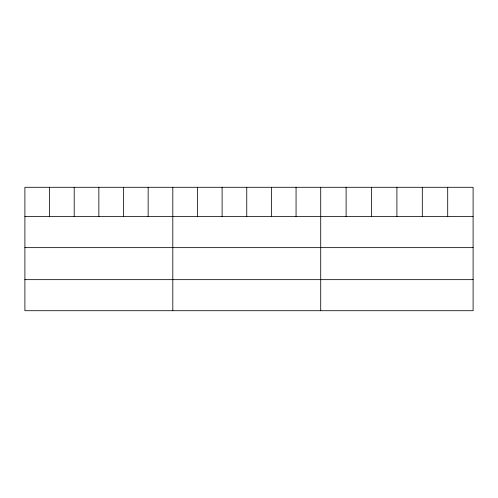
<?xml version="1.0" encoding="UTF-8"?>
<svg xmlns="http://www.w3.org/2000/svg" width="498" height="498" viewBox="0 0 498 498"><rect width="100%" height="100%" fill="white"/><g stroke="black" fill="none" stroke-linecap="round" stroke-linejoin="round"><path stroke-width="0.75" d="M473.1 216.58L473.1 310.715L24.9 310.715L24.9 187.285L473.1 187.285L473.1 216.58L24.9 216.58M24.9 247.643L473.1 247.643M24.9 279.652L473.1 279.652M447.702 187.285L447.702 216.58M422.304 187.285L422.304 216.58M396.906 187.285L396.906 216.58M371.508 187.285L371.508 216.58M346.11 187.285L346.11 216.58M320.712 187.285L320.712 310.715M296.061 187.285L296.061 216.58M271.41 187.285L271.41 216.58M246.759 187.285L246.759 216.58M222.108 187.285L222.108 216.58M197.457 187.285L197.457 216.58M172.806 187.285L172.806 310.715M148.155 187.285L148.155 216.58M123.504 187.285L123.504 216.58M98.853 187.285L98.853 216.58M74.202 187.285L74.202 216.58M49.551 187.285L49.551 216.58"/></g></svg>
